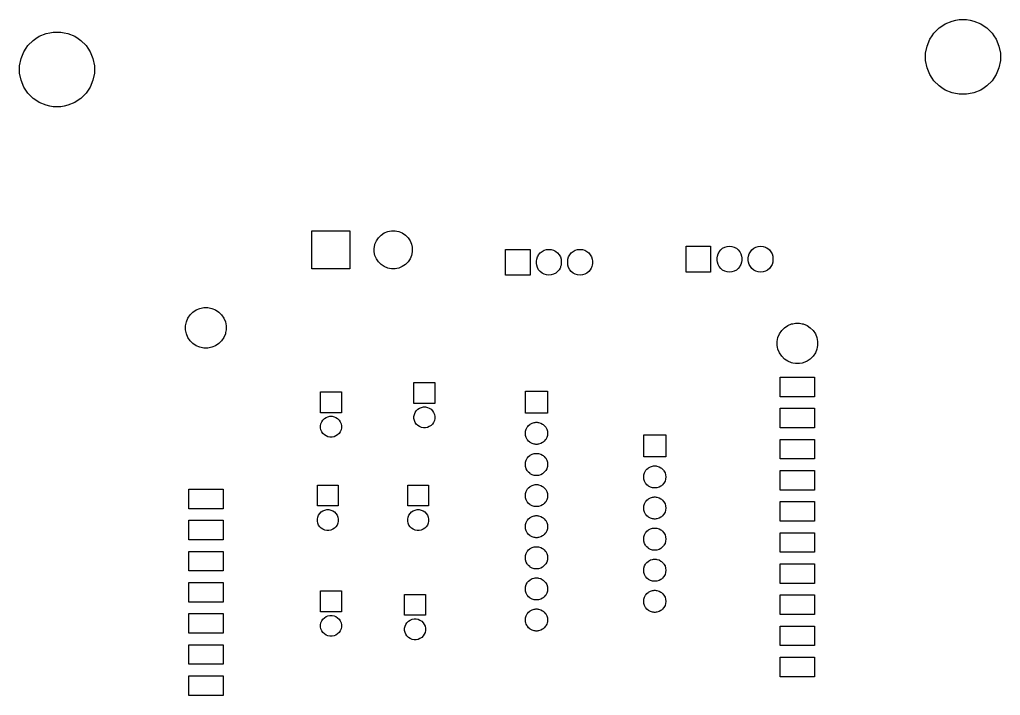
# Model space of a CAD drawing. Extents: x 80 to 161, y -179 to -63.
# Drawn here: x 81 to 161, y -117.9 to -62.7 of the extents above; entities that cross this region are included whole.
import ezdxf

# ---------------------------------------------------------------- set-up
doc = ezdxf.new("R2010")
doc.units = 0
doc.header["$MEASUREMENT"] = 0
doc.layers.add('BLACK', color=7, linetype='CONTINUOUS')

msp = doc.modelspace()

# ---------------------------------------------------------------- linework, layer by layer
at = {"layer": 'BLACK', "linetype": 'CONTINUOUS'}
for p, q in [((156.257, -63.2734), (156.543, -63.0825)), ((156.543, -63.0825), (157.098, -62.8525)), ((157.098, -62.8525), (157.393, -62.7939)), ((157.393, -62.7939), (157.688, -62.7353)), ((157.688, -62.7353), (158.288, -62.7353)), ((158.288, -62.7353), (158.583, -62.7939)), ((158.583, -62.7939), (158.878, -62.8525)), ((158.878, -62.8525), (159.433, -63.0825)), ((159.433, -63.0825), (159.719, -63.2734)), ((82.6289, -64.0985), (83.1841, -63.8685)), ((83.1841, -63.8685), (83.4788, -63.8099)), ((83.4788, -63.8099), (83.7735, -63.7513)), ((83.7735, -63.7513), (84.3745, -63.7513)), ((84.3745, -63.7513), (84.6692, -63.8099)), ((84.6692, -63.8099), (84.9639, -63.8685)), ((84.9639, -63.8685), (85.5191, -64.0985)), ((155.475, -64.0551), (155.618, -63.8413)), ((155.618, -63.8413), (156.043, -63.4163)), ((156.043, -63.4163), (156.257, -63.2734)), ((159.719, -63.2734), (159.933, -63.4163)), ((159.933, -63.4163), (160.358, -63.8413)), ((160.358, -63.8413), (160.501, -64.0551)), ((81.7043, -64.8573), (82.1293, -64.4323)), ((82.1293, -64.4323), (82.3431, -64.2894)), ((82.3431, -64.2894), (82.6289, -64.0985)), ((85.5191, -64.0985), (85.8049, -64.2894)), ((85.8049, -64.2894), (86.0187, -64.4323)), ((86.0187, -64.4323), (86.4437, -64.8573)), ((155.054, -64.8961), (155.284, -64.3409)), ((155.284, -64.3409), (155.475, -64.0551)), ((160.501, -64.0551), (160.692, -64.3409)), ((160.692, -64.3409), (160.922, -64.8961)), ((81.1405, -65.9121), (81.3705, -65.3569)), ((81.3705, -65.3569), (81.5614, -65.0711)), ((81.5614, -65.0711), (81.7043, -64.8573)), ((86.4437, -64.8573), (86.5866, -65.0711)), ((86.5866, -65.0711), (86.7775, -65.3569)), ((86.7775, -65.3569), (87.0075, -65.9121)), ((154.937, -65.4855), (155.054, -64.8961)), ((154.937, -66.0865), (154.937, -65.4855)), ((160.922, -64.8961), (161.039, -65.4855)), ((161.039, -65.4855), (161.039, -66.0865)), ((81.0233, -66.5015), (81.1405, -65.9121)), ((87.0075, -65.9121), (87.1247, -66.5015)), ((155.054, -66.6759), (154.937, -66.0865)), ((161.039, -66.0865), (160.922, -66.6759)), ((81.0233, -67.1025), (81.0233, -66.5015)), ((81.1405, -67.6919), (81.0233, -67.1025)), ((87.1247, -67.1025), (87.0075, -67.6919)), ((87.1247, -66.5015), (87.1247, -67.1025)), ((155.284, -67.2311), (155.054, -66.6759)), ((160.922, -66.6759), (160.692, -67.2311)), ((81.3705, -68.2471), (81.1405, -67.6919)), ((87.0075, -67.6919), (86.7775, -68.2471)), ((155.475, -67.5169), (155.284, -67.2311)), ((155.618, -67.7307), (155.475, -67.5169)), ((156.043, -68.1557), (155.618, -67.7307)), ((160.358, -67.7307), (159.933, -68.1557)), ((160.501, -67.5169), (160.358, -67.7307)), ((160.692, -67.2311), (160.501, -67.5169)), ((81.5325, -68.4895), (81.3705, -68.2471)), ((81.7043, -68.7467), (81.5325, -68.4895)), ((82.1293, -69.1717), (81.7043, -68.7467)), ((86.4437, -68.7467), (86.0187, -69.1717)), ((86.6155, -68.4895), (86.4437, -68.7467)), ((86.7775, -68.2471), (86.6155, -68.4895)), ((156.257, -68.2986), (156.043, -68.1557)), ((156.543, -68.4895), (156.257, -68.2986)), ((157.098, -68.7195), (156.543, -68.4895)), ((157.235, -68.7467), (157.098, -68.7195)), ((157.688, -68.8367), (157.235, -68.7467)), ((158.741, -68.7467), (158.288, -68.8367)), ((158.878, -68.7195), (158.741, -68.7467)), ((159.433, -68.4895), (158.878, -68.7195)), ((159.719, -68.2986), (159.433, -68.4895)), ((159.933, -68.1557), (159.719, -68.2986)), ((82.3431, -69.3146), (82.1293, -69.1717)), ((82.6289, -69.5055), (82.3431, -69.3146)), ((83.1841, -69.7355), (82.6289, -69.5055)), ((85.5191, -69.5055), (84.9639, -69.7355)), ((85.8049, -69.3146), (85.5191, -69.5055)), ((86.0187, -69.1717), (85.8049, -69.3146)), ((158.288, -68.8367), (157.688, -68.8367)), ((83.4788, -69.7941), (83.1841, -69.7355)), ((83.7735, -69.8527), (83.4788, -69.7941)), ((84.3745, -69.8527), (83.7735, -69.8527)), ((84.6692, -69.7941), (84.3745, -69.8527)), ((84.9639, -69.7355), (84.6692, -69.7941)), ((104.875, -83.085), (104.875, -79.983)), ((104.875, -79.983), (107.977, -79.983)), ((107.977, -79.983), (107.977, -83.085)), ((111.054, -80.0426), (111.203, -80.0128)), ((111.203, -80.0128), (111.353, -79.983)), ((111.353, -79.983), (111.659, -79.983)), ((111.659, -79.983), (111.809, -80.0128)), ((111.809, -80.0128), (111.958, -80.0426)), ((110.015, -81.0816), (110.132, -80.7993)), ((110.132, -80.7993), (110.301, -80.5453)), ((110.301, -80.5453), (110.517, -80.3293)), ((110.517, -80.3293), (110.771, -80.1595)), ((110.771, -80.1595), (111.054, -80.0426)), ((111.958, -80.0426), (112.241, -80.1595)), ((112.241, -80.1595), (112.495, -80.3293)), ((112.495, -80.3293), (112.711, -80.5453)), ((112.711, -80.5453), (112.88, -80.7993)), ((112.88, -80.7993), (112.997, -81.0816)), ((109.955, -81.3812), (109.968, -81.3169)), ((109.955, -81.6868), (109.955, -81.3812)), ((109.968, -81.3169), (110.015, -81.0816)), ((110.015, -81.0816), (110.015, -81.0816)), ((112.997, -81.0816), (112.997, -81.0816)), ((112.997, -81.0816), (113.044, -81.3169)), ((113.044, -81.3169), (113.057, -81.3812)), ((113.057, -81.3812), (113.057, -81.6868)), ((120.662, -83.601), (120.662, -81.499)), ((120.662, -81.499), (122.669, -81.499)), ((122.669, -81.499), (122.669, -83.601)), ((123.646, -81.6641), (123.82, -81.5709)), ((123.82, -81.5709), (124.009, -81.5135)), ((124.009, -81.5135), (124.206, -81.4941)), ((124.206, -81.4941), (124.403, -81.5135)), ((124.403, -81.5135), (124.592, -81.5709)), ((124.592, -81.5709), (124.592, -81.5709)), ((124.592, -81.5709), (124.684, -81.6203)), ((126.186, -81.6641), (126.36, -81.5709)), ((126.36, -81.5709), (126.549, -81.5135)), ((126.549, -81.5135), (126.746, -81.4941)), ((126.746, -81.4941), (126.943, -81.5135)), ((126.943, -81.5135), (127.132, -81.5709)), ((127.132, -81.5709), (127.132, -81.5709)), ((127.132, -81.5709), (127.224, -81.6203)), ((135.394, -83.347), (135.394, -81.245)), ((135.394, -81.245), (137.401, -81.245)), ((137.401, -81.245), (137.401, -83.347)), ((138.1, -81.6883), (138.225, -81.5355)), ((138.225, -81.5355), (138.378, -81.4101)), ((138.378, -81.4101), (138.552, -81.3169)), ((138.552, -81.3169), (138.741, -81.2595)), ((138.741, -81.2595), (138.938, -81.2401)), ((138.938, -81.2401), (139.135, -81.2595)), ((139.135, -81.2595), (139.324, -81.3169)), ((139.324, -81.3169), (139.324, -81.3169)), ((139.324, -81.3169), (139.416, -81.3663)), ((139.416, -81.3663), (139.498, -81.4101)), ((139.498, -81.4101), (139.651, -81.5355)), ((139.651, -81.5355), (139.776, -81.6883)), ((140.64, -81.6883), (140.765, -81.5355)), ((140.765, -81.5355), (140.918, -81.4101)), ((140.918, -81.4101), (141.092, -81.3169)), ((141.092, -81.3169), (141.281, -81.2595)), ((141.281, -81.2595), (141.478, -81.2401)), ((141.478, -81.2401), (141.675, -81.2595)), ((141.675, -81.2595), (141.864, -81.3169)), ((141.864, -81.3169), (141.864, -81.3169)), ((141.864, -81.3169), (141.956, -81.3663)), ((141.956, -81.3663), (142.038, -81.4101)), ((142.038, -81.4101), (142.191, -81.5355)), ((142.191, -81.5355), (142.316, -81.6883)), ((110.015, -81.9864), (109.955, -81.6868)), ((110.132, -82.2687), (110.015, -81.9864)), ((110.301, -82.5227), (110.132, -82.2687)), ((112.88, -82.2687), (112.711, -82.5227)), ((112.997, -81.9864), (112.88, -82.2687)), ((113.057, -81.6868), (112.997, -81.9864)), ((123.203, -82.4532), (123.217, -82.3058)), ((123.217, -82.3058), (123.274, -82.1166)), ((123.274, -82.1166), (123.324, -82.0242)), ((123.274, -82.1166), (123.274, -82.1166)), ((123.324, -82.0242), (123.368, -81.9423)), ((123.368, -81.9423), (123.493, -81.7895)), ((123.493, -81.7895), (123.646, -81.6641)), ((124.684, -81.6203), (124.766, -81.6641)), ((124.766, -81.6641), (124.919, -81.7895)), ((124.919, -81.7895), (125.044, -81.9423)), ((125.044, -81.9423), (125.138, -82.1166)), ((125.138, -82.1166), (125.195, -82.3058)), ((125.195, -82.3058), (125.209, -82.4532)), ((125.742, -82.4532), (125.757, -82.3058)), ((125.757, -82.3058), (125.814, -82.1166)), ((125.814, -82.1166), (125.864, -82.0242)), ((125.814, -82.1166), (125.814, -82.1166)), ((125.864, -82.0242), (125.908, -81.9423)), ((125.908, -81.9423), (126.033, -81.7895)), ((126.033, -81.7895), (126.186, -81.6641)), ((127.224, -81.6203), (127.306, -81.6641)), ((127.306, -81.6641), (127.459, -81.7895)), ((127.459, -81.7895), (127.584, -81.9423)), ((127.584, -81.9423), (127.678, -82.1166)), ((127.678, -82.1166), (127.735, -82.3058)), ((127.735, -82.3058), (127.749, -82.4532)), ((137.934, -82.1992), (137.949, -82.0518)), ((137.934, -82.3928), (137.934, -82.1992)), ((137.949, -82.5402), (137.934, -82.3928)), ((137.949, -82.0518), (138.006, -81.8626)), ((138.006, -81.8626), (138.056, -81.7702)), ((138.006, -81.8626), (138.006, -81.8626)), ((138.056, -81.7702), (138.1, -81.6883)), ((139.776, -81.6883), (139.87, -81.8626)), ((139.87, -81.8626), (139.927, -82.0518)), ((139.927, -82.0518), (139.941, -82.1992)), ((139.941, -82.3928), (139.927, -82.5402)), ((139.941, -82.1992), (139.941, -82.3928)), ((140.475, -82.1992), (140.489, -82.0518)), ((140.475, -82.3928), (140.475, -82.1992)), ((140.489, -82.5402), (140.475, -82.3928)), ((140.489, -82.0518), (140.546, -81.8626)), ((140.546, -81.8626), (140.596, -81.7702)), ((140.546, -81.8626), (140.546, -81.8626)), ((140.596, -81.7702), (140.64, -81.6883)), ((142.316, -81.6883), (142.41, -81.8626)), ((142.41, -81.8626), (142.467, -82.0518)), ((142.467, -82.0518), (142.481, -82.1992)), ((142.481, -82.3928), (142.467, -82.5402)), ((142.481, -82.1992), (142.481, -82.3928)), ((107.977, -83.085), (104.875, -83.085)), ((110.517, -82.7387), (110.301, -82.5227)), ((110.771, -82.9085), (110.517, -82.7387)), ((111.054, -83.0254), (110.771, -82.9085)), ((111.203, -83.0552), (111.054, -83.0254)), ((111.353, -83.085), (111.203, -83.0552)), ((111.659, -83.085), (111.353, -83.085)), ((111.809, -83.0552), (111.659, -83.085)), ((111.958, -83.0254), (111.809, -83.0552)), ((112.241, -82.9085), (111.958, -83.0254)), ((112.495, -82.7387), (112.241, -82.9085)), ((112.711, -82.5227), (112.495, -82.7387)), ((123.203, -82.6468), (123.203, -82.4532)), ((123.217, -82.7942), (123.203, -82.6468)), ((123.274, -82.9834), (123.217, -82.7942)), ((123.368, -83.1577), (123.274, -82.9834)), ((123.493, -83.3105), (123.368, -83.1577)), ((125.044, -83.1577), (124.919, -83.3105)), ((125.115, -83.0254), (125.044, -83.1577)), ((125.138, -82.9834), (125.115, -83.0254)), ((125.162, -82.9037), (125.138, -82.9834)), ((125.195, -82.7942), (125.162, -82.9037)), ((125.209, -82.6468), (125.195, -82.7942)), ((125.209, -82.4532), (125.209, -82.6468)), ((125.742, -82.6468), (125.742, -82.4532)), ((125.757, -82.7942), (125.742, -82.6468)), ((125.814, -82.9834), (125.757, -82.7942)), ((125.908, -83.1577), (125.814, -82.9834)), ((126.033, -83.3105), (125.908, -83.1577)), ((127.584, -83.1577), (127.459, -83.3105)), ((127.655, -83.0254), (127.584, -83.1577)), ((127.678, -82.9834), (127.655, -83.0254)), ((127.702, -82.9037), (127.678, -82.9834)), ((127.735, -82.7942), (127.702, -82.9037)), ((127.749, -82.6468), (127.735, -82.7942)), ((127.749, -82.4532), (127.749, -82.6468)), ((138.006, -82.7294), (137.949, -82.5402)), ((138.1, -82.9037), (138.006, -82.7294)), ((138.225, -83.0565), (138.1, -82.9037)), ((138.378, -83.1819), (138.225, -83.0565)), ((138.552, -83.2751), (138.378, -83.1819)), ((139.498, -83.1819), (139.324, -83.2751)), ((139.651, -83.0565), (139.498, -83.1819)), ((139.776, -82.9037), (139.651, -83.0565)), ((139.82, -82.8218), (139.776, -82.9037)), ((139.87, -82.7294), (139.82, -82.8218)), ((139.927, -82.5402), (139.87, -82.7294)), ((139.87, -82.7294), (139.87, -82.7294)), ((140.546, -82.7294), (140.489, -82.5402)), ((140.64, -82.9037), (140.546, -82.7294)), ((140.765, -83.0565), (140.64, -82.9037)), ((140.918, -83.1819), (140.765, -83.0565)), ((141.092, -83.2751), (140.918, -83.1819)), ((142.038, -83.1819), (141.864, -83.2751)), ((142.191, -83.0565), (142.038, -83.1819)), ((142.316, -82.9037), (142.191, -83.0565)), ((142.36, -82.8218), (142.316, -82.9037)), ((142.41, -82.7294), (142.36, -82.8218)), ((142.467, -82.5402), (142.41, -82.7294)), ((142.41, -82.7294), (142.41, -82.7294)), ((122.669, -83.601), (120.662, -83.601)), ((123.646, -83.4359), (123.493, -83.3105)), ((123.82, -83.5291), (123.646, -83.4359)), ((124.009, -83.5865), (123.82, -83.5291)), ((124.206, -83.6059), (124.009, -83.5865)), ((124.403, -83.5865), (124.206, -83.6059)), ((124.592, -83.5291), (124.403, -83.5865)), ((124.766, -83.4359), (124.592, -83.5291)), ((124.919, -83.3105), (124.766, -83.4359)), ((126.186, -83.4359), (126.033, -83.3105)), ((126.36, -83.5291), (126.186, -83.4359)), ((126.549, -83.5865), (126.36, -83.5291)), ((126.746, -83.6059), (126.549, -83.5865)), ((126.943, -83.5865), (126.746, -83.6059)), ((127.132, -83.5291), (126.943, -83.5865)), ((127.306, -83.4359), (127.132, -83.5291)), ((127.459, -83.3105), (127.306, -83.4359)), ((137.401, -83.347), (135.394, -83.347)), ((138.741, -83.3325), (138.552, -83.2751)), ((138.938, -83.3519), (138.741, -83.3325)), ((139.135, -83.3325), (138.938, -83.3519)), ((139.324, -83.2751), (139.135, -83.3325)), ((141.281, -83.3325), (141.092, -83.2751)), ((141.478, -83.3519), (141.281, -83.3325)), ((141.675, -83.3325), (141.478, -83.3519)), ((141.864, -83.2751), (141.675, -83.3325)), ((95.438, -86.4419), (95.7384, -86.3174)), ((95.7384, -86.3174), (95.8447, -86.2963)), ((95.8447, -86.2963), (96.0574, -86.254)), ((96.0574, -86.254), (96.3826, -86.254)), ((96.3826, -86.254), (96.5953, -86.2963)), ((96.5953, -86.2963), (96.7016, -86.3174)), ((96.7016, -86.3174), (97.002, -86.4419)), ((94.6324, -87.4234), (94.7569, -87.123)), ((94.7569, -87.123), (94.9376, -86.8526)), ((94.9376, -86.8525), (95.1675, -86.6226)), ((94.9376, -86.8526), (94.9376, -86.8525)), ((95.1675, -86.6226), (95.438, -86.4419)), ((97.002, -86.4419), (97.2725, -86.6226)), ((97.2725, -86.6226), (97.5024, -86.8525)), ((97.5024, -86.8525), (97.5024, -86.8526)), ((97.5024, -86.8526), (97.6831, -87.123)), ((97.6831, -87.123), (97.8076, -87.4234)), ((94.569, -87.7424), (94.6324, -87.4234)), ((94.569, -88.0676), (94.569, -87.7424)), ((97.8076, -87.4234), (97.871, -87.7424)), ((97.871, -87.7424), (97.871, -88.0676)), ((143.198, -88.1225), (143.428, -87.8926)), ((143.428, -87.8926), (143.698, -87.7119)), ((143.698, -87.7119), (143.998, -87.5874)), ((143.998, -87.5874), (144.105, -87.5663)), ((144.105, -87.5663), (144.317, -87.524)), ((144.317, -87.524), (144.643, -87.524)), ((144.643, -87.524), (144.855, -87.5663)), ((144.855, -87.5663), (144.962, -87.5874)), ((144.962, -87.5874), (145.262, -87.7119)), ((145.262, -87.7119), (145.532, -87.8926)), ((145.532, -87.8926), (145.762, -88.1225)), ((94.6113, -88.2803), (94.569, -88.0676)), ((94.6324, -88.3866), (94.6113, -88.2803)), ((94.7569, -88.687), (94.6324, -88.3866)), ((94.9376, -88.9575), (94.7569, -88.687)), ((97.6831, -88.687), (97.5024, -88.9575)), ((97.8076, -88.3866), (97.6831, -88.687)), ((97.8287, -88.2803), (97.8076, -88.3866)), ((97.871, -88.0676), (97.8287, -88.2803)), ((142.829, -89.0124), (142.892, -88.6934)), ((142.892, -88.6934), (142.895, -88.687)), ((142.895, -88.687), (143.017, -88.393)), ((143.017, -88.393), (143.198, -88.1225)), ((145.762, -88.1225), (145.943, -88.393)), ((145.943, -88.393), (146.065, -88.687)), ((146.065, -88.687), (146.068, -88.6934)), ((146.068, -88.6934), (146.131, -89.0124)), ((95.1675, -89.1874), (94.9376, -88.9575)), ((95.438, -89.3681), (95.1675, -89.1874)), ((95.7384, -89.4926), (95.438, -89.3681)), ((95.8447, -89.5137), (95.7384, -89.4926)), ((96.0574, -89.556), (95.8447, -89.5137)), ((96.3826, -89.556), (96.0574, -89.556)), ((96.5953, -89.5137), (96.3826, -89.556)), ((96.7016, -89.4926), (96.5953, -89.5137)), ((97.002, -89.3681), (96.7016, -89.4926)), ((97.2725, -89.1874), (97.002, -89.3681)), ((97.5024, -88.9575), (97.2725, -89.1874)), ((142.829, -89.3376), (142.829, -89.0124)), ((142.86, -89.4926), (142.829, -89.3376)), ((142.892, -89.6566), (142.86, -89.4926)), ((146.1, -89.4926), (146.068, -89.6566)), ((146.131, -89.3376), (146.1, -89.4926)), ((146.131, -89.0124), (146.131, -89.3376)), ((143.017, -89.957), (142.892, -89.6566)), ((143.198, -90.2275), (143.017, -89.957)), ((143.428, -90.4574), (143.198, -90.2275)), ((145.762, -90.2275), (145.532, -90.4574)), ((145.943, -89.957), (145.762, -90.2275)), ((146.068, -89.6566), (145.943, -89.957)), ((143.698, -90.6381), (143.428, -90.4574)), ((143.998, -90.7626), (143.698, -90.6381)), ((144.105, -90.7837), (143.998, -90.7626)), ((144.317, -90.826), (144.105, -90.7837)), ((144.643, -90.826), (144.317, -90.826)), ((144.855, -90.7837), (144.643, -90.826)), ((144.962, -90.7626), (144.855, -90.7837)), ((145.262, -90.6381), (144.962, -90.7626)), ((145.532, -90.4574), (145.262, -90.6381)), ((143.079, -93.532), (143.079, -91.93)), ((143.079, -91.93), (145.881, -91.93)), ((145.881, -91.93), (145.881, -93.532)), ((113.195, -94.069), (113.195, -92.367)), ((113.195, -92.367), (114.897, -92.367)), ((114.897, -92.367), (114.897, -94.069)), ((105.575, -94.831), (105.575, -93.129)), ((105.575, -93.129), (107.277, -93.129)), ((107.277, -93.129), (107.277, -94.831)), ((122.289, -94.881), (122.289, -93.079)), ((122.289, -93.079), (124.091, -93.079)), ((124.091, -93.079), (124.091, -94.881)), ((145.881, -93.532), (143.079, -93.532)), ((114.897, -94.069), (113.195, -94.069)), ((113.643, -94.4639), (113.798, -94.3997)), ((113.798, -94.3997), (113.962, -94.367)), ((113.962, -94.367), (114.13, -94.367)), ((114.13, -94.367), (114.294, -94.3997)), ((114.294, -94.3997), (114.449, -94.4639)), ((107.277, -94.831), (105.575, -94.831)), ((106.023, -95.2259), (106.178, -95.1617)), ((106.178, -95.1617), (106.342, -95.129)), ((106.342, -95.129), (106.51, -95.129)), ((106.51, -95.129), (106.674, -95.1617)), ((106.674, -95.1617), (106.829, -95.2259)), ((113.195, -95.1342), (113.228, -94.9698)), ((113.195, -95.3018), (113.195, -95.1342)), ((113.228, -94.9698), (113.292, -94.8149)), ((113.292, -94.8149), (113.385, -94.6755)), ((113.385, -94.6755), (113.504, -94.557)), ((113.504, -94.557), (113.643, -94.4639)), ((114.449, -94.4639), (114.588, -94.557)), ((114.588, -94.557), (114.707, -94.6755)), ((114.707, -94.6755), (114.8, -94.8149)), ((114.8, -94.8149), (114.864, -94.9698)), ((114.864, -94.9698), (114.897, -95.1342)), ((114.897, -95.1342), (114.897, -95.3018)), ((124.091, -94.881), (122.289, -94.881)), ((143.079, -96.072), (143.079, -94.47)), ((143.079, -94.47), (145.881, -94.47)), ((145.881, -94.47), (145.881, -96.072)), ((105.575, -95.8962), (105.608, -95.7318)), ((105.575, -96.0638), (105.575, -95.8962)), ((105.608, -95.7318), (105.672, -95.5769)), ((105.672, -95.5769), (105.765, -95.4375)), ((105.765, -95.4375), (105.884, -95.319)), ((105.884, -95.319), (106.023, -95.2259)), ((106.829, -95.2259), (106.968, -95.319)), ((106.968, -95.319), (107.087, -95.4375)), ((107.087, -95.4375), (107.18, -95.5769)), ((107.18, -95.5769), (107.244, -95.7318)), ((107.244, -95.7318), (107.277, -95.8962)), ((107.277, -95.8962), (107.277, -96.0638)), ((113.228, -95.4662), (113.195, -95.3018)), ((113.292, -95.6211), (113.228, -95.4662)), ((113.385, -95.7605), (113.292, -95.6211)), ((113.504, -95.879), (113.385, -95.7605)), ((113.643, -95.9721), (113.504, -95.879)), ((113.798, -96.0363), (113.643, -95.9721)), ((114.449, -95.9721), (114.294, -96.0363)), ((114.588, -95.879), (114.449, -95.9721)), ((114.707, -95.7605), (114.588, -95.879)), ((114.8, -95.6211), (114.707, -95.7605)), ((114.864, -95.4662), (114.8, -95.6211)), ((114.897, -95.3018), (114.864, -95.4662)), ((122.354, -96.1735), (122.437, -96.017)), ((122.437, -96.017), (122.474, -95.9721)), ((122.474, -95.9721), (122.55, -95.8798)), ((122.55, -95.8798), (122.651, -95.7966)), ((122.651, -95.7966), (122.687, -95.7672)), ((122.687, -95.7672), (122.844, -95.6836)), ((122.844, -95.6836), (123.013, -95.632)), ((123.013, -95.632), (123.08, -95.6255)), ((123.08, -95.6255), (123.146, -95.619)), ((123.146, -95.619), (123.234, -95.619)), ((123.234, -95.619), (123.3, -95.6255)), ((123.3, -95.6255), (123.367, -95.632)), ((123.367, -95.632), (123.536, -95.6836)), ((123.536, -95.6836), (123.693, -95.7672)), ((123.693, -95.7672), (123.729, -95.7966)), ((123.729, -95.7966), (123.83, -95.8798)), ((123.83, -95.8798), (123.906, -95.9721)), ((123.906, -95.9721), (123.943, -96.017)), ((123.943, -96.017), (124.026, -96.1735)), ((105.608, -96.2282), (105.575, -96.0638)), ((105.672, -96.3831), (105.608, -96.2282)), ((105.765, -96.5225), (105.672, -96.3831)), ((105.884, -96.641), (105.765, -96.5225)), ((106.023, -96.7341), (105.884, -96.641)), ((106.178, -96.7983), (106.023, -96.7341)), ((106.342, -96.831), (106.178, -96.7983)), ((106.674, -96.7983), (106.51, -96.831)), ((106.829, -96.7341), (106.674, -96.7983)), ((106.968, -96.641), (106.829, -96.7341)), ((107.087, -96.5225), (106.968, -96.641)), ((107.18, -96.3831), (107.087, -96.5225)), ((107.244, -96.2282), (107.18, -96.3831)), ((107.277, -96.0638), (107.244, -96.2282)), ((113.962, -96.069), (113.798, -96.0363)), ((114.13, -96.069), (113.962, -96.069)), ((114.294, -96.0363), (114.13, -96.069)), ((122.285, -96.52), (122.302, -96.3434)), ((122.302, -96.6966), (122.285, -96.52)), ((122.302, -96.3434), (122.354, -96.1735)), ((122.354, -96.8665), (122.302, -96.6966)), ((124.026, -96.1735), (124.078, -96.3434)), ((124.078, -96.6966), (124.026, -96.8665)), ((124.078, -96.3434), (124.095, -96.52)), ((124.095, -96.52), (124.078, -96.6966)), ((131.941, -98.437), (131.941, -96.635)), ((131.941, -96.635), (133.743, -96.635)), ((133.743, -96.635), (133.743, -98.437)), ((145.881, -96.072), (143.079, -96.072)), ((106.51, -96.831), (106.342, -96.831)), ((122.437, -97.023), (122.354, -96.8665)), ((122.467, -97.0587), (122.437, -97.023)), ((122.55, -97.1602), (122.467, -97.0587)), ((122.651, -97.2434), (122.55, -97.1602)), ((122.687, -97.2728), (122.651, -97.2434)), ((122.844, -97.3564), (122.687, -97.2728)), ((123.013, -97.408), (122.844, -97.3564)), ((123.08, -97.4145), (123.013, -97.408)), ((123.146, -97.421), (123.08, -97.4145)), ((123.234, -97.421), (123.146, -97.421)), ((123.3, -97.4145), (123.234, -97.421)), ((123.367, -97.408), (123.3, -97.4145)), ((123.536, -97.3564), (123.367, -97.408)), ((123.693, -97.2728), (123.536, -97.3564)), ((123.729, -97.2434), (123.693, -97.2728)), ((123.83, -97.1602), (123.729, -97.2434)), ((123.913, -97.0587), (123.83, -97.1602)), ((123.943, -97.023), (123.913, -97.0587)), ((124.026, -96.8665), (123.943, -97.023)), ((143.079, -98.612), (143.079, -97.01)), ((143.079, -97.01), (145.881, -97.01)), ((145.881, -97.01), (145.881, -98.612)), ((122.55, -98.4198), (122.651, -98.3366)), ((122.651, -98.3366), (122.687, -98.3072)), ((122.687, -98.3072), (122.844, -98.2236)), ((122.844, -98.2236), (123.013, -98.172)), ((123.013, -98.172), (123.08, -98.1655)), ((123.08, -98.1655), (123.146, -98.159)), ((123.146, -98.159), (123.234, -98.159)), ((123.234, -98.159), (123.3, -98.1655)), ((123.3, -98.1655), (123.367, -98.172)), ((123.367, -98.172), (123.536, -98.2236)), ((123.536, -98.2236), (123.693, -98.3072)), ((123.693, -98.3072), (123.729, -98.3366)), ((123.729, -98.3366), (123.83, -98.4198)), ((122.285, -99.06), (122.302, -98.8834)), ((122.302, -99.2366), (122.285, -99.06)), ((122.302, -98.8834), (122.354, -98.7135)), ((122.354, -98.7135), (122.437, -98.557)), ((122.437, -98.557), (122.467, -98.5213)), ((122.467, -98.5213), (122.55, -98.4198)), ((123.83, -98.4198), (123.913, -98.5213)), ((123.913, -98.5213), (123.943, -98.557)), ((123.943, -98.557), (124.026, -98.7135)), ((124.026, -98.7135), (124.078, -98.8834)), ((124.078, -98.8834), (124.095, -99.06)), ((124.095, -99.06), (124.078, -99.2366)), ((133.743, -98.437), (131.941, -98.437)), ((132.496, -99.2396), (132.665, -99.188)), ((132.665, -99.188), (132.732, -99.1815)), ((132.732, -99.1815), (132.798, -99.175)), ((132.798, -99.175), (132.886, -99.175)), ((132.886, -99.175), (132.952, -99.1815)), ((132.952, -99.1815), (133.019, -99.188)), ((133.019, -99.188), (133.188, -99.2396)), ((145.881, -98.612), (143.079, -98.612)), ((122.354, -99.4065), (122.302, -99.2366)), ((122.437, -99.563), (122.354, -99.4065)), ((122.467, -99.5987), (122.437, -99.563)), ((122.55, -99.7002), (122.467, -99.5987)), ((122.651, -99.7834), (122.55, -99.7002)), ((122.687, -99.8128), (122.651, -99.7834)), ((122.844, -99.8964), (122.687, -99.8128)), ((123.013, -99.948), (122.844, -99.8964)), ((123.08, -99.9545), (123.013, -99.948)), ((123.146, -99.961), (123.08, -99.9545)), ((123.234, -99.961), (123.146, -99.961)), ((123.3, -99.9545), (123.234, -99.961)), ((123.367, -99.948), (123.3, -99.9545)), ((123.536, -99.8964), (123.367, -99.948)), ((123.693, -99.8128), (123.536, -99.8964)), ((123.729, -99.7834), (123.693, -99.8128)), ((123.83, -99.7002), (123.729, -99.7834)), ((123.913, -99.5987), (123.83, -99.7002)), ((123.943, -99.563), (123.913, -99.5987)), ((124.026, -99.4065), (123.943, -99.563)), ((124.078, -99.2366), (124.026, -99.4065)), ((131.937, -100.076), (131.954, -99.8994)), ((131.954, -99.8994), (132.006, -99.7295)), ((132.006, -99.7295), (132.089, -99.573)), ((132.089, -99.573), (132.119, -99.5373)), ((132.119, -99.5373), (132.202, -99.4358)), ((132.202, -99.4358), (132.303, -99.3526)), ((132.303, -99.3526), (132.339, -99.3232)), ((132.339, -99.3232), (132.496, -99.2396)), ((133.188, -99.2396), (133.345, -99.3232)), ((133.345, -99.3232), (133.381, -99.3526)), ((133.381, -99.3526), (133.482, -99.4358)), ((133.482, -99.4358), (133.565, -99.5373)), ((133.565, -99.5373), (133.595, -99.573)), ((133.595, -99.573), (133.678, -99.7295)), ((133.678, -99.7295), (133.73, -99.8994)), ((133.73, -99.8994), (133.747, -100.076)), ((143.079, -101.152), (143.079, -99.55)), ((143.079, -99.55), (145.881, -99.55)), ((145.881, -99.55), (145.881, -101.152)), ((105.321, -102.451), (105.321, -100.749)), ((105.321, -100.749), (107.023, -100.749)), ((107.023, -100.749), (107.023, -102.451)), ((112.687, -102.451), (112.687, -100.749)), ((112.687, -100.749), (114.389, -100.749)), ((114.389, -100.749), (114.389, -102.451)), ((122.687, -100.847), (122.844, -100.764)), ((122.844, -100.764), (123.013, -100.712)), ((123.013, -100.712), (123.08, -100.706)), ((123.08, -100.706), (123.146, -100.699)), ((123.146, -100.699), (123.234, -100.699)), ((123.234, -100.699), (123.3, -100.706)), ((123.3, -100.706), (123.367, -100.712)), ((123.367, -100.712), (123.536, -100.764)), ((123.536, -100.764), (123.693, -100.847)), ((131.954, -100.253), (131.937, -100.076)), ((132.006, -100.422), (131.954, -100.253)), ((132.089, -100.579), (132.006, -100.422)), ((132.119, -100.615), (132.089, -100.579)), ((132.202, -100.716), (132.119, -100.615)), ((132.303, -100.799), (132.202, -100.716)), ((132.339, -100.829), (132.303, -100.799)), ((133.381, -100.799), (133.345, -100.829)), ((133.482, -100.716), (133.381, -100.799)), ((133.565, -100.615), (133.482, -100.716)), ((133.595, -100.579), (133.565, -100.615)), ((133.678, -100.422), (133.595, -100.579)), ((133.73, -100.253), (133.678, -100.422)), ((133.747, -100.076), (133.73, -100.253)), ((94.819, -102.676), (94.819, -101.074)), ((94.819, -101.074), (97.621, -101.074)), ((97.621, -101.074), (97.621, -102.676)), ((122.285, -101.6), (122.302, -101.423)), ((122.302, -101.777), (122.285, -101.6)), ((122.302, -101.423), (122.354, -101.254)), ((122.354, -101.254), (122.437, -101.097)), ((122.437, -101.097), (122.467, -101.061)), ((122.467, -101.061), (122.55, -100.96)), ((122.55, -100.96), (122.651, -100.877)), ((122.651, -100.877), (122.687, -100.847)), ((123.693, -100.847), (123.729, -100.877)), ((123.729, -100.877), (123.83, -100.96)), ((123.83, -100.96), (123.913, -101.061)), ((123.913, -101.061), (123.943, -101.097)), ((123.943, -101.097), (124.026, -101.254)), ((124.026, -101.254), (124.078, -101.423)), ((124.078, -101.423), (124.095, -101.6)), ((124.095, -101.6), (124.078, -101.777)), ((132.496, -100.912), (132.339, -100.829)), ((132.665, -100.964), (132.496, -100.912)), ((132.732, -100.97), (132.665, -100.964)), ((132.798, -100.977), (132.732, -100.97)), ((132.886, -100.977), (132.798, -100.977)), ((132.952, -100.97), (132.886, -100.977)), ((133.019, -100.964), (132.952, -100.97)), ((133.188, -100.912), (133.019, -100.964)), ((133.345, -100.829), (133.188, -100.912)), ((145.881, -101.152), (143.079, -101.152)), ((122.354, -101.946), (122.302, -101.777)), ((122.437, -102.103), (122.354, -101.946)), ((122.467, -102.139), (122.437, -102.103)), ((122.55, -102.24), (122.467, -102.139)), ((122.651, -102.323), (122.55, -102.24)), ((122.687, -102.353), (122.651, -102.323)), ((122.844, -102.436), (122.687, -102.353)), ((123.693, -102.353), (123.536, -102.436)), ((123.729, -102.323), (123.693, -102.353)), ((123.83, -102.24), (123.729, -102.323)), ((123.913, -102.139), (123.83, -102.24)), ((123.943, -102.103), (123.913, -102.139)), ((124.026, -101.946), (123.943, -102.103)), ((124.078, -101.777), (124.026, -101.946)), ((131.954, -102.439), (132.006, -102.27)), ((132.006, -102.27), (132.089, -102.113)), ((132.089, -102.113), (132.119, -102.077)), ((132.119, -102.077), (132.202, -101.976)), ((132.202, -101.976), (132.303, -101.893)), ((132.303, -101.893), (132.339, -101.863)), ((132.339, -101.863), (132.496, -101.78)), ((132.496, -101.78), (132.665, -101.728)), ((132.665, -101.728), (132.732, -101.722)), ((132.732, -101.722), (132.798, -101.715)), ((132.798, -101.715), (132.886, -101.715)), ((132.886, -101.715), (132.952, -101.722)), ((132.952, -101.722), (133.019, -101.728)), ((133.019, -101.728), (133.188, -101.78)), ((133.188, -101.78), (133.345, -101.863)), ((133.345, -101.863), (133.381, -101.893)), ((133.381, -101.893), (133.482, -101.976)), ((133.482, -101.976), (133.565, -102.077)), ((133.565, -102.077), (133.595, -102.113)), ((133.595, -102.113), (133.678, -102.27)), ((133.678, -102.27), (133.73, -102.439)), ((143.079, -103.692), (143.079, -102.09)), ((143.079, -102.09), (145.881, -102.09)), ((145.881, -102.09), (145.881, -103.692)), ((97.621, -102.676), (94.819, -102.676)), ((107.023, -102.451), (105.321, -102.451)), ((105.354, -103.352), (105.418, -103.197)), ((105.418, -103.197), (105.511, -103.058)), ((105.511, -103.058), (105.63, -102.939)), ((105.63, -102.939), (105.769, -102.846)), ((105.769, -102.846), (105.924, -102.782)), ((105.924, -102.782), (106.088, -102.749)), ((106.088, -102.749), (106.256, -102.749)), ((106.256, -102.749), (106.42, -102.782)), ((106.42, -102.782), (106.575, -102.846)), ((106.575, -102.846), (106.714, -102.939)), ((106.714, -102.939), (106.833, -103.058)), ((106.833, -103.058), (106.926, -103.197)), ((106.926, -103.197), (106.99, -103.352)), ((114.389, -102.451), (112.687, -102.451)), ((112.72, -103.352), (112.784, -103.197)), ((112.784, -103.197), (112.877, -103.058)), ((112.877, -103.058), (112.996, -102.939)), ((112.996, -102.939), (113.135, -102.846)), ((113.135, -102.846), (113.29, -102.782)), ((113.29, -102.782), (113.454, -102.749)), ((113.454, -102.749), (113.622, -102.749)), ((113.622, -102.749), (113.786, -102.782)), ((113.786, -102.782), (113.941, -102.846)), ((113.941, -102.846), (114.08, -102.939)), ((114.08, -102.939), (114.199, -103.058)), ((114.199, -103.058), (114.292, -103.197)), ((114.292, -103.197), (114.356, -103.352)), ((123.013, -102.488), (122.844, -102.436)), ((123.08, -102.494), (123.013, -102.488)), ((123.146, -102.501), (123.08, -102.494)), ((123.234, -102.501), (123.146, -102.501)), ((123.3, -102.494), (123.234, -102.501)), ((123.367, -102.488), (123.3, -102.494)), ((123.536, -102.436), (123.367, -102.488)), ((131.937, -102.616), (131.954, -102.439)), ((131.954, -102.793), (131.937, -102.616)), ((132.006, -102.962), (131.954, -102.793)), ((132.089, -103.119), (132.006, -102.962)), ((132.119, -103.155), (132.089, -103.119)), ((132.202, -103.256), (132.119, -103.155)), ((133.565, -103.155), (133.482, -103.256)), ((133.595, -103.119), (133.565, -103.155)), ((133.678, -102.962), (133.595, -103.119)), ((133.73, -102.793), (133.678, -102.962)), ((133.73, -102.439), (133.747, -102.616)), ((133.747, -102.616), (133.73, -102.793)), ((94.819, -105.216), (94.819, -103.614)), ((94.819, -103.614), (97.621, -103.614)), ((97.621, -103.614), (97.621, -105.216)), ((105.321, -103.516), (105.354, -103.352)), ((105.321, -103.684), (105.321, -103.516)), ((105.354, -103.848), (105.321, -103.684)), ((105.418, -104.003), (105.354, -103.848)), ((105.511, -104.142), (105.418, -104.003)), ((106.926, -104.003), (106.833, -104.142)), ((106.99, -103.848), (106.926, -104.003)), ((106.99, -103.352), (107.023, -103.516)), ((107.023, -103.684), (106.99, -103.848)), ((107.023, -103.516), (107.023, -103.684)), ((112.687, -103.516), (112.72, -103.352)), ((112.687, -103.684), (112.687, -103.516)), ((112.72, -103.848), (112.687, -103.684)), ((112.784, -104.003), (112.72, -103.848)), ((112.877, -104.142), (112.784, -104.003)), ((114.292, -104.003), (114.199, -104.142)), ((114.356, -103.848), (114.292, -104.003)), ((114.356, -103.352), (114.389, -103.516)), ((114.389, -103.684), (114.356, -103.848)), ((114.389, -103.516), (114.389, -103.684)), ((122.285, -104.14), (122.302, -103.963)), ((122.302, -103.963), (122.354, -103.794)), ((122.354, -103.794), (122.437, -103.637)), ((122.437, -103.637), (122.467, -103.601)), ((122.467, -103.601), (122.55, -103.5)), ((122.55, -103.5), (122.651, -103.417)), ((122.651, -103.417), (122.687, -103.387)), ((122.687, -103.387), (122.844, -103.304)), ((122.844, -103.304), (123.013, -103.252)), ((123.013, -103.252), (123.08, -103.246)), ((123.08, -103.246), (123.146, -103.239)), ((123.146, -103.239), (123.234, -103.239)), ((123.234, -103.239), (123.3, -103.246)), ((123.3, -103.246), (123.367, -103.252)), ((123.367, -103.252), (123.536, -103.304)), ((123.536, -103.304), (123.693, -103.387)), ((123.693, -103.387), (123.729, -103.417)), ((123.729, -103.417), (123.83, -103.5)), ((123.83, -103.5), (123.913, -103.601)), ((123.913, -103.601), (123.943, -103.637)), ((123.943, -103.637), (124.026, -103.794)), ((124.026, -103.794), (124.078, -103.963)), ((124.078, -103.963), (124.095, -104.14)), ((132.303, -103.339), (132.202, -103.256)), ((132.339, -103.369), (132.303, -103.339)), ((132.496, -103.452), (132.339, -103.369)), ((132.665, -103.504), (132.496, -103.452)), ((132.732, -103.51), (132.665, -103.504)), ((132.798, -103.517), (132.732, -103.51)), ((132.886, -103.517), (132.798, -103.517)), ((132.952, -103.51), (132.886, -103.517)), ((133.019, -103.504), (132.952, -103.51)), ((133.188, -103.452), (133.019, -103.504)), ((133.345, -103.369), (133.188, -103.452)), ((133.381, -103.339), (133.345, -103.369)), ((133.482, -103.256), (133.381, -103.339)), ((145.881, -103.692), (143.079, -103.692)), ((105.63, -104.261), (105.511, -104.142)), ((105.769, -104.354), (105.63, -104.261)), ((105.924, -104.418), (105.769, -104.354)), ((106.088, -104.451), (105.924, -104.418)), ((106.256, -104.451), (106.088, -104.451)), ((106.42, -104.418), (106.256, -104.451)), ((106.575, -104.354), (106.42, -104.418)), ((106.714, -104.261), (106.575, -104.354)), ((106.833, -104.142), (106.714, -104.261)), ((112.996, -104.261), (112.877, -104.142)), ((113.135, -104.354), (112.996, -104.261)), ((113.29, -104.418), (113.135, -104.354)), ((113.454, -104.451), (113.29, -104.418)), ((113.622, -104.451), (113.454, -104.451)), ((113.786, -104.418), (113.622, -104.451)), ((113.941, -104.354), (113.786, -104.418)), ((114.08, -104.261), (113.941, -104.354)), ((114.199, -104.142), (114.08, -104.261)), ((122.302, -104.317), (122.285, -104.14)), ((122.354, -104.486), (122.302, -104.317)), ((122.437, -104.643), (122.354, -104.486)), ((122.467, -104.679), (122.437, -104.643)), ((122.55, -104.78), (122.467, -104.679)), ((122.651, -104.863), (122.55, -104.78)), ((123.83, -104.78), (123.729, -104.863)), ((123.913, -104.679), (123.83, -104.78)), ((123.943, -104.643), (123.913, -104.679)), ((124.026, -104.486), (123.943, -104.643)), ((124.078, -104.317), (124.026, -104.486)), ((124.095, -104.14), (124.078, -104.317)), ((131.954, -104.979), (132.006, -104.81)), ((132.006, -104.81), (132.089, -104.653)), ((132.089, -104.653), (132.119, -104.617)), ((132.119, -104.617), (132.202, -104.516)), ((132.202, -104.516), (132.303, -104.433)), ((132.303, -104.433), (132.339, -104.403)), ((132.339, -104.403), (132.496, -104.32)), ((132.496, -104.32), (132.665, -104.268)), ((132.665, -104.268), (132.737, -104.261)), ((132.737, -104.261), (132.798, -104.255)), ((132.798, -104.255), (132.886, -104.255)), ((132.886, -104.255), (132.947, -104.261)), ((132.947, -104.261), (133.019, -104.268)), ((133.019, -104.268), (133.188, -104.32)), ((133.188, -104.32), (133.345, -104.403)), ((133.345, -104.403), (133.381, -104.433)), ((133.381, -104.433), (133.482, -104.516)), ((133.482, -104.516), (133.565, -104.617)), ((133.565, -104.617), (133.595, -104.653)), ((133.595, -104.653), (133.678, -104.81)), ((133.678, -104.81), (133.73, -104.979)), ((143.079, -106.232), (143.079, -104.63)), ((143.079, -104.63), (145.881, -104.63)), ((145.881, -104.63), (145.881, -106.232)), ((97.621, -105.216), (94.819, -105.216)), ((122.687, -104.893), (122.651, -104.863)), ((122.844, -104.976), (122.687, -104.893)), ((123.013, -105.028), (122.844, -104.976)), ((123.08, -105.034), (123.013, -105.028)), ((123.146, -105.041), (123.08, -105.034)), ((123.234, -105.041), (123.146, -105.041)), ((123.3, -105.034), (123.234, -105.041)), ((123.367, -105.028), (123.3, -105.034)), ((123.536, -104.976), (123.367, -105.028)), ((123.693, -104.893), (123.536, -104.976)), ((123.729, -104.863), (123.693, -104.893)), ((131.937, -105.156), (131.954, -104.979)), ((131.954, -105.333), (131.937, -105.156)), ((132.006, -105.502), (131.954, -105.333)), ((132.089, -105.659), (132.006, -105.502)), ((133.678, -105.502), (133.595, -105.659)), ((133.73, -105.333), (133.678, -105.502)), ((133.73, -104.979), (133.747, -105.156)), ((133.747, -105.156), (133.73, -105.333)), ((94.819, -107.756), (94.819, -106.154)), ((94.819, -106.154), (97.621, -106.154)), ((97.621, -106.154), (97.621, -107.756)), ((122.302, -106.503), (122.354, -106.334)), ((122.354, -106.334), (122.437, -106.177)), ((122.437, -106.177), (122.467, -106.141)), ((122.467, -106.141), (122.55, -106.04)), ((122.55, -106.04), (122.651, -105.957)), ((122.651, -105.957), (122.687, -105.927)), ((122.687, -105.927), (122.844, -105.844)), ((122.844, -105.844), (123.013, -105.792)), ((123.013, -105.792), (123.08, -105.786)), ((123.08, -105.786), (123.146, -105.779)), ((123.146, -105.779), (123.234, -105.779)), ((123.234, -105.779), (123.3, -105.786)), ((123.3, -105.786), (123.367, -105.792)), ((123.367, -105.792), (123.536, -105.844)), ((123.536, -105.844), (123.693, -105.927)), ((123.693, -105.927), (123.729, -105.957)), ((123.729, -105.957), (123.83, -106.04)), ((123.83, -106.04), (123.913, -106.141)), ((123.913, -106.141), (123.943, -106.177)), ((123.943, -106.177), (124.026, -106.334)), ((124.026, -106.334), (124.078, -106.503)), ((132.119, -105.695), (132.089, -105.659)), ((132.202, -105.796), (132.119, -105.695)), ((132.303, -105.879), (132.202, -105.796)), ((132.339, -105.909), (132.303, -105.879)), ((132.496, -105.992), (132.339, -105.909)), ((132.665, -106.044), (132.496, -105.992)), ((132.732, -106.05), (132.665, -106.044)), ((132.798, -106.057), (132.732, -106.05)), ((132.886, -106.057), (132.798, -106.057)), ((132.952, -106.05), (132.886, -106.057)), ((133.019, -106.044), (132.952, -106.05)), ((133.188, -105.992), (133.019, -106.044)), ((133.345, -105.909), (133.188, -105.992)), ((133.381, -105.879), (133.345, -105.909)), ((133.482, -105.796), (133.381, -105.879)), ((133.565, -105.695), (133.482, -105.796)), ((133.595, -105.659), (133.565, -105.695)), ((145.881, -106.232), (143.079, -106.232)), ((122.285, -106.68), (122.302, -106.503)), ((122.302, -106.857), (122.285, -106.68)), ((122.354, -107.026), (122.302, -106.857)), ((122.437, -107.183), (122.354, -107.026)), ((122.467, -107.219), (122.437, -107.183)), ((122.55, -107.32), (122.467, -107.219)), ((123.913, -107.219), (123.83, -107.32)), ((123.943, -107.183), (123.913, -107.219)), ((124.026, -107.026), (123.943, -107.183)), ((124.078, -106.857), (124.026, -107.026)), ((124.078, -106.503), (124.095, -106.68)), ((124.095, -106.68), (124.078, -106.857)), ((132.006, -107.35), (132.089, -107.193)), ((132.089, -107.193), (132.119, -107.157)), ((132.119, -107.157), (132.202, -107.056)), ((132.202, -107.056), (132.303, -106.973)), ((132.303, -106.973), (132.339, -106.943)), ((132.339, -106.943), (132.496, -106.86)), ((132.496, -106.86), (132.665, -106.808)), ((132.665, -106.808), (132.732, -106.802)), ((132.732, -106.802), (132.798, -106.795)), ((132.798, -106.795), (132.886, -106.795)), ((132.886, -106.795), (132.952, -106.802)), ((132.952, -106.802), (133.019, -106.808)), ((133.019, -106.808), (133.188, -106.86)), ((133.188, -106.86), (133.345, -106.943)), ((133.345, -106.943), (133.381, -106.973)), ((133.381, -106.973), (133.482, -107.056)), ((133.482, -107.056), (133.565, -107.157)), ((133.565, -107.157), (133.595, -107.193)), ((133.595, -107.193), (133.678, -107.35)), ((143.079, -108.772), (143.079, -107.17)), ((143.079, -107.17), (145.881, -107.17)), ((145.881, -107.17), (145.881, -108.772)), ((97.621, -107.756), (94.819, -107.756)), ((122.651, -107.403), (122.55, -107.32)), ((122.687, -107.433), (122.651, -107.403)), ((122.844, -107.516), (122.687, -107.433)), ((123.013, -107.568), (122.844, -107.516)), ((123.08, -107.574), (123.013, -107.568)), ((123.146, -107.581), (123.08, -107.574)), ((123.234, -107.581), (123.146, -107.581)), ((123.3, -107.574), (123.234, -107.581)), ((123.367, -107.568), (123.3, -107.574)), ((123.536, -107.516), (123.367, -107.568)), ((123.693, -107.433), (123.536, -107.516)), ((123.729, -107.403), (123.693, -107.433)), ((123.83, -107.32), (123.729, -107.403)), ((131.937, -107.696), (131.954, -107.519)), ((131.954, -107.873), (131.937, -107.696)), ((131.954, -107.519), (132.006, -107.35)), ((132.006, -108.042), (131.954, -107.873)), ((133.678, -107.35), (133.73, -107.519)), ((133.73, -107.873), (133.678, -108.042)), ((133.73, -107.519), (133.747, -107.696)), ((133.747, -107.696), (133.73, -107.873)), ((94.819, -110.296), (94.819, -108.694)), ((94.819, -108.694), (97.621, -108.694)), ((97.621, -108.694), (97.621, -110.296)), ((122.354, -108.874), (122.437, -108.717)), ((122.437, -108.717), (122.467, -108.681)), ((122.467, -108.681), (122.55, -108.58)), ((122.55, -108.58), (122.651, -108.497)), ((122.651, -108.497), (122.687, -108.467)), ((122.687, -108.467), (122.844, -108.384)), ((122.844, -108.384), (123.013, -108.332)), ((123.013, -108.332), (123.08, -108.326)), ((123.08, -108.326), (123.146, -108.319)), ((123.146, -108.319), (123.234, -108.319)), ((123.234, -108.319), (123.3, -108.326)), ((123.3, -108.326), (123.367, -108.332)), ((123.367, -108.332), (123.536, -108.384)), ((123.536, -108.384), (123.693, -108.467)), ((123.693, -108.467), (123.729, -108.497)), ((123.729, -108.497), (123.83, -108.58)), ((123.83, -108.58), (123.913, -108.681)), ((123.913, -108.681), (123.943, -108.717)), ((123.943, -108.717), (124.026, -108.874)), ((132.089, -108.199), (132.006, -108.042)), ((132.119, -108.235), (132.089, -108.199)), ((132.202, -108.336), (132.119, -108.235)), ((132.303, -108.419), (132.202, -108.336)), ((132.339, -108.449), (132.303, -108.419)), ((132.496, -108.532), (132.339, -108.449)), ((132.665, -108.584), (132.496, -108.532)), ((132.732, -108.59), (132.665, -108.584)), ((132.798, -108.597), (132.732, -108.59)), ((132.886, -108.597), (132.798, -108.597)), ((132.952, -108.59), (132.886, -108.597)), ((133.019, -108.584), (132.952, -108.59)), ((133.188, -108.532), (133.019, -108.584)), ((133.345, -108.449), (133.188, -108.532)), ((133.381, -108.419), (133.345, -108.449)), ((133.482, -108.336), (133.381, -108.419)), ((133.565, -108.235), (133.482, -108.336)), ((133.595, -108.199), (133.565, -108.235)), ((133.678, -108.042), (133.595, -108.199)), ((145.881, -108.772), (143.079, -108.772)), ((105.575, -111.087), (105.575, -109.385)), ((105.575, -109.385), (107.277, -109.385)), ((107.277, -109.385), (107.277, -111.087)), ((122.285, -109.22), (122.302, -109.043)), ((122.302, -109.397), (122.285, -109.22)), ((122.302, -109.043), (122.354, -108.874)), ((122.354, -109.566), (122.302, -109.397)), ((122.437, -109.723), (122.354, -109.566)), ((124.026, -109.566), (123.943, -109.723)), ((124.026, -108.874), (124.078, -109.043)), ((124.078, -109.397), (124.026, -109.566)), ((124.078, -109.043), (124.095, -109.22)), ((124.095, -109.22), (124.078, -109.397)), ((132.119, -109.697), (132.202, -109.596)), ((132.202, -109.596), (132.303, -109.513)), ((132.303, -109.513), (132.339, -109.483)), ((132.339, -109.483), (132.496, -109.4)), ((132.496, -109.4), (132.665, -109.348)), ((132.665, -109.348), (132.732, -109.342)), ((132.732, -109.342), (132.798, -109.335)), ((132.798, -109.335), (132.886, -109.335)), ((132.886, -109.335), (132.952, -109.342)), ((132.952, -109.342), (133.019, -109.348)), ((133.019, -109.348), (133.188, -109.4)), ((133.188, -109.4), (133.345, -109.483)), ((133.345, -109.483), (133.381, -109.513)), ((133.381, -109.513), (133.482, -109.596)), ((133.482, -109.596), (133.565, -109.697)), ((97.621, -110.296), (94.819, -110.296)), ((112.433, -111.373), (112.433, -109.671)), ((112.433, -109.671), (114.135, -109.671)), ((114.135, -109.671), (114.135, -111.373)), ((122.467, -109.759), (122.437, -109.723)), ((122.55, -109.86), (122.467, -109.759)), ((122.651, -109.943), (122.55, -109.86)), ((122.687, -109.973), (122.651, -109.943)), ((122.844, -110.056), (122.687, -109.973)), ((123.013, -110.108), (122.844, -110.056)), ((123.08, -110.114), (123.013, -110.108)), ((123.146, -110.121), (123.08, -110.114)), ((123.234, -110.121), (123.146, -110.121)), ((123.3, -110.114), (123.234, -110.121)), ((123.367, -110.108), (123.3, -110.114)), ((123.536, -110.056), (123.367, -110.108)), ((123.693, -109.973), (123.536, -110.056)), ((123.729, -109.943), (123.693, -109.973)), ((123.83, -109.86), (123.729, -109.943)), ((123.913, -109.759), (123.83, -109.86)), ((123.943, -109.723), (123.913, -109.759)), ((131.937, -110.236), (131.954, -110.059)), ((131.954, -110.413), (131.937, -110.236)), ((131.954, -110.059), (132.006, -109.89)), ((132.006, -110.582), (131.954, -110.413)), ((132.006, -109.89), (132.089, -109.733)), ((132.089, -109.733), (132.119, -109.697)), ((133.565, -109.697), (133.595, -109.733)), ((133.595, -109.733), (133.678, -109.89)), ((133.678, -109.89), (133.73, -110.059)), ((133.73, -110.413), (133.678, -110.582)), ((133.73, -110.059), (133.747, -110.236)), ((133.747, -110.236), (133.73, -110.413)), ((143.079, -111.312), (143.079, -109.71)), ((143.079, -109.71), (145.881, -109.71)), ((145.881, -109.71), (145.881, -111.312)), ((107.277, -111.087), (105.575, -111.087)), ((122.437, -111.257), (122.467, -111.221)), ((122.467, -111.221), (122.55, -111.12)), ((122.55, -111.12), (122.651, -111.037)), ((122.651, -111.037), (122.687, -111.007)), ((122.687, -111.007), (122.844, -110.924)), ((122.844, -110.924), (123.013, -110.872)), ((123.013, -110.872), (123.08, -110.866)), ((123.08, -110.866), (123.146, -110.859)), ((123.146, -110.859), (123.234, -110.859)), ((123.234, -110.859), (123.3, -110.866)), ((123.3, -110.866), (123.367, -110.872)), ((123.367, -110.872), (123.536, -110.924)), ((123.536, -110.924), (123.693, -111.007)), ((123.693, -111.007), (123.729, -111.037)), ((123.729, -111.037), (123.83, -111.12)), ((123.83, -111.12), (123.913, -111.221)), ((123.913, -111.221), (123.943, -111.257)), ((132.089, -110.739), (132.006, -110.582)), ((132.119, -110.775), (132.089, -110.739)), ((132.202, -110.876), (132.119, -110.775)), ((132.303, -110.959), (132.202, -110.876)), ((132.339, -110.989), (132.303, -110.959)), ((132.496, -111.072), (132.339, -110.989)), ((132.665, -111.124), (132.496, -111.072)), ((132.732, -111.13), (132.665, -111.124)), ((132.798, -111.137), (132.732, -111.13)), ((132.886, -111.137), (132.798, -111.137)), ((132.952, -111.13), (132.886, -111.137)), ((133.019, -111.124), (132.952, -111.13)), ((133.188, -111.072), (133.019, -111.124)), ((133.345, -110.989), (133.188, -111.072)), ((133.381, -110.959), (133.345, -110.989)), ((133.482, -110.876), (133.381, -110.959)), ((133.565, -110.775), (133.482, -110.876)), ((133.595, -110.739), (133.565, -110.775)), ((133.678, -110.582), (133.595, -110.739)), ((94.819, -112.836), (94.819, -111.234)), ((94.819, -111.234), (97.621, -111.234)), ((97.621, -111.234), (97.621, -112.836)), ((105.575, -112.152), (105.608, -111.988)), ((105.608, -111.988), (105.672, -111.833)), ((105.672, -111.833), (105.765, -111.694)), ((105.765, -111.694), (105.884, -111.575)), ((105.884, -111.575), (106.023, -111.482)), ((106.023, -111.482), (106.178, -111.418)), ((106.178, -111.418), (106.342, -111.385)), ((106.342, -111.385), (106.51, -111.385)), ((106.51, -111.385), (106.674, -111.418)), ((106.674, -111.418), (106.829, -111.482)), ((106.829, -111.482), (106.968, -111.575)), ((106.968, -111.575), (107.087, -111.694)), ((107.087, -111.694), (107.18, -111.833)), ((107.18, -111.833), (107.244, -111.988)), ((107.244, -111.988), (107.277, -112.152)), ((114.135, -111.373), (112.433, -111.373)), ((112.53, -112.119), (112.623, -111.98)), ((112.623, -111.98), (112.742, -111.861)), ((112.742, -111.861), (112.881, -111.768)), ((112.881, -111.768), (113.036, -111.704)), ((113.036, -111.704), (113.2, -111.671)), ((113.2, -111.671), (113.368, -111.671)), ((113.368, -111.671), (113.532, -111.704)), ((113.532, -111.704), (113.687, -111.768)), ((113.687, -111.768), (113.826, -111.861)), ((113.826, -111.861), (113.945, -111.98)), ((113.945, -111.98), (114.038, -112.119)), ((122.285, -111.76), (122.302, -111.583)), ((122.302, -111.937), (122.285, -111.76)), ((122.302, -111.583), (122.354, -111.414)), ((122.318, -111.988), (122.302, -111.937)), ((122.354, -112.106), (122.318, -111.988)), ((122.354, -111.414), (122.437, -111.257)), ((123.943, -111.257), (124.026, -111.414)), ((124.026, -111.414), (124.078, -111.583)), ((124.062, -111.988), (124.026, -112.106)), ((124.078, -111.937), (124.062, -111.988)), ((124.078, -111.583), (124.095, -111.76)), ((124.095, -111.76), (124.078, -111.937)), ((145.881, -111.312), (143.079, -111.312)), ((105.575, -112.32), (105.575, -112.152)), ((105.608, -112.484), (105.575, -112.32)), ((105.672, -112.639), (105.608, -112.484)), ((105.765, -112.778), (105.672, -112.639)), ((105.884, -112.897), (105.765, -112.778)), ((107.087, -112.778), (106.968, -112.897)), ((107.18, -112.639), (107.087, -112.778)), ((107.244, -112.484), (107.18, -112.639)), ((107.277, -112.32), (107.244, -112.484)), ((107.277, -112.152), (107.277, -112.32)), ((112.433, -112.438), (112.466, -112.274)), ((112.433, -112.606), (112.433, -112.438)), ((112.466, -112.77), (112.433, -112.606)), ((112.466, -112.274), (112.53, -112.119)), ((112.53, -112.925), (112.466, -112.77)), ((114.038, -112.119), (114.102, -112.274)), ((114.102, -112.77), (114.038, -112.925)), ((114.102, -112.274), (114.135, -112.438)), ((114.135, -112.606), (114.102, -112.77)), ((114.135, -112.438), (114.135, -112.606)), ((122.395, -112.185), (122.354, -112.106)), ((122.437, -112.263), (122.395, -112.185)), ((122.446, -112.274), (122.437, -112.263)), ((122.55, -112.4), (122.446, -112.274)), ((122.651, -112.483), (122.55, -112.4)), ((122.687, -112.513), (122.651, -112.483)), ((122.844, -112.596), (122.687, -112.513)), ((123.013, -112.648), (122.844, -112.596)), ((123.08, -112.654), (123.013, -112.648)), ((123.146, -112.661), (123.08, -112.654)), ((123.234, -112.661), (123.146, -112.661)), ((123.3, -112.654), (123.234, -112.661)), ((123.367, -112.648), (123.3, -112.654)), ((123.536, -112.596), (123.367, -112.648)), ((123.693, -112.513), (123.536, -112.596)), ((123.729, -112.483), (123.693, -112.513)), ((123.83, -112.4), (123.729, -112.483)), ((123.934, -112.274), (123.83, -112.4)), ((123.943, -112.263), (123.934, -112.274)), ((123.985, -112.185), (123.943, -112.263)), ((124.026, -112.106), (123.985, -112.185)), ((143.079, -113.852), (143.079, -112.25)), ((143.079, -112.25), (145.881, -112.25)), ((145.881, -112.25), (145.881, -113.852)), ((97.621, -112.836), (94.819, -112.836)), ((106.023, -112.99), (105.884, -112.897)), ((106.178, -113.054), (106.023, -112.99)), ((106.342, -113.087), (106.178, -113.054)), ((106.51, -113.087), (106.342, -113.087)), ((106.674, -113.054), (106.51, -113.087)), ((106.829, -112.99), (106.674, -113.054)), ((106.968, -112.897), (106.829, -112.99)), ((112.623, -113.064), (112.53, -112.925)), ((112.742, -113.183), (112.623, -113.064)), ((112.881, -113.276), (112.742, -113.183)), ((113.036, -113.34), (112.881, -113.276)), ((113.2, -113.373), (113.036, -113.34)), ((113.368, -113.373), (113.2, -113.373)), ((113.532, -113.34), (113.368, -113.373)), ((113.687, -113.276), (113.532, -113.34)), ((113.826, -113.183), (113.687, -113.276)), ((113.945, -113.064), (113.826, -113.183)), ((114.038, -112.925), (113.945, -113.064)), ((94.819, -115.376), (94.819, -113.774)), ((94.819, -113.774), (97.621, -113.774)), ((97.621, -113.774), (97.621, -115.376)), ((145.881, -113.852), (143.079, -113.852)), ((143.079, -116.392), (143.079, -114.79)), ((143.079, -114.79), (145.881, -114.79)), ((145.881, -114.79), (145.881, -116.392)), ((97.621, -115.376), (94.819, -115.376)), ((94.819, -117.916), (94.819, -116.314)), ((94.819, -116.314), (97.621, -116.314)), ((97.621, -116.314), (97.621, -117.916)), ((145.881, -116.392), (143.079, -116.392)), ((97.621, -117.916), (94.819, -117.916))]:
    msp.add_line(p, q, dxfattribs=at)

doc.saveas('drawing.dxf')
